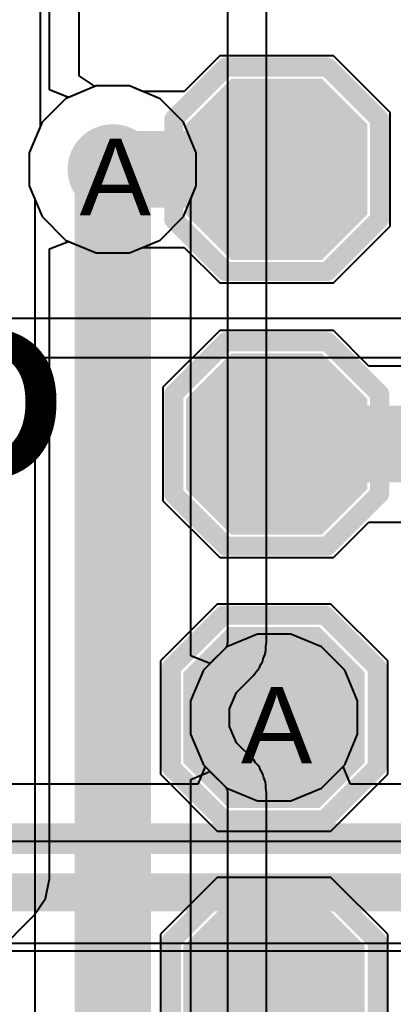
# Model space of a CAD drawing. Header units: inches. Extents: x 0 to 5271, y 0 to 5417.
# Drawn here: x 35.3 to 37.78, y 85.01 to 91.55 of the extents above; entities that cross this region are included whole.
import ezdxf

# ---------------------------------------------------------------- set-up
doc = ezdxf.new("R2010")
doc.units = ezdxf.units.IN
for name, color, linetype in [('Bottom Layer', 5, 'Continuous'), ('Drill Drawing', 1, 'Continuous'), ('L2_GND1', 16, 'Continuous'), ('L3_SIG1', 76, 'Continuous'), ('L4_PWR', 90, 'Continuous'), ('L5_GND2', 156, 'Continuous'), ('L6_SIG2', 130, 'Continuous'), ('L7_GND3', 216, 'Continuous'), ('Top Layer', 1, 'Continuous'), ('Top Overlay', 2, 'Continuous'), ('Top Paste', 8, 'Continuous'), ('Top Solder', 216, 'Continuous'), ('Via Holes', 16, 'Continuous')]:
    doc.layers.add(name, color=color, linetype=linetype)
doc.styles.add('Arial', font='', dxfattribs={"height": 0.2})
doc.styles.add('Arial_Bold', font='', dxfattribs={"height": 0.2})
doc.styles.get('Arial').set_extended_font_data('Arial')
doc.styles.get('Arial_Bold').set_extended_font_data('Arial', bold=True)

# ---------------------------------------------------------------- blocks, each defined once
blk = doc.blocks.new('T____________0_5___352')
at = {"layer": 'Top Layer'}
blk.add_hatch(color=1, dxfattribs=at).paths.add_polyline_path([(0.25, 0.5), (-0.25, 0.5), (-0.5, 0.25), (-0.5, -0.25), (-0.25, -0.5), (0.25, -0.5), (0.5, -0.25), (0.5, 0.25)])
at = {"layer": 'Top Paste'}
blk.add_hatch(color=8, dxfattribs=at).paths.add_polyline_path([(0.25, 0.5), (-0.25, 0.5), (-0.5, 0.25), (-0.5, -0.25), (-0.25, -0.5), (0.25, -0.5), (0.5, -0.25), (0.5, 0.25)])
at = {"layer": 'Top Solder'}
blk.add_hatch(color=216, dxfattribs=at).paths.add_polyline_path([(0.3008, 0.6016), (-0.3008, 0.6016), (-0.6016, 0.3008), (-0.6016, -0.3008), (-0.3008, -0.6016), (0.3008, -0.6016), (0.6016, -0.3008), (0.6016, 0.3008)])
at = {"layer": 'Top Overlay'}
for points in [[(-0.6818, 0.3331, 0.127, 0.127, 0), (-0.3355, 0.6795, 0.127, 0.127, 0)], [(-0.3355, 0.6795, 0.127, 0.127, 0), (0.3365, 0.6795, 0.127, 0.127, 0)], [(0.3365, 0.6795, 0.127, 0.127, 0), (0.6837, 0.3323, 0.127, 0.127, 0)], [(-0.6818, -0.3342, 0.127, 0.127, 0), (-0.6818, 0.3331, 0.127, 0.127, 0)], [(0.6837, -0.3298, 0.127, 0.127, 0), (0.6837, 0.3323, 0.127, 0.127, 0)], [(-0.6818, -0.3342, 0.127, 0.127, 0), (-0.3374, -0.6786, 0.127, 0.127, 0)], [(0.3349, -0.6786, 0.127, 0.127, 0), (0.6837, -0.3298, 0.127, 0.127, 0)], [(-0.3374, -0.6786, 0.127, 0.127, 0), (0.3349, -0.6786, 0.127, 0.127, 0)]]:
    blk.add_lwpolyline(points, format="xyseb", dxfattribs=at)
for points in [[(-0.3673, 0.6795, 0.0635, 0.0635, 1), (-0.3038, 0.6795, 0.0635, 0.0635, 1)], [(-0.3673, 0.6795, 0.0635, 0.0635, 1), (-0.3038, 0.6795, 0.0635, 0.0635, 1)], [(0.3047, 0.6795, 0.0635, 0.0635, 1), (0.3682, 0.6795, 0.0635, 0.0635, 1)], [(0.3047, 0.6795, 0.0635, 0.0635, 1), (0.3682, 0.6795, 0.0635, 0.0635, 1)], [(-0.7136, 0.3331, 0.0635, 0.0635, 1), (-0.6501, 0.3331, 0.0635, 0.0635, 1)], [(-0.7136, 0.3331, 0.0635, 0.0635, 1), (-0.6501, 0.3331, 0.0635, 0.0635, 1)], [(0.6519, 0.3323, 0.0635, 0.0635, 1), (0.7154, 0.3323, 0.0635, 0.0635, 1)], [(0.6519, 0.3323, 0.0635, 0.0635, 1), (0.7154, 0.3323, 0.0635, 0.0635, 1)], [(-0.7136, -0.3342, 0.0635, 0.0635, 1), (-0.6501, -0.3342, 0.0635, 0.0635, 1)], [(-0.7136, -0.3342, 0.0635, 0.0635, 1), (-0.6501, -0.3342, 0.0635, 0.0635, 1)], [(0.6519, -0.3298, 0.0635, 0.0635, 1), (0.7154, -0.3298, 0.0635, 0.0635, 1)], [(0.6519, -0.3298, 0.0635, 0.0635, 1), (0.7154, -0.3298, 0.0635, 0.0635, 1)], [(-0.3692, -0.6786, 0.0635, 0.0635, 1), (-0.3057, -0.6786, 0.0635, 0.0635, 1)], [(-0.3692, -0.6786, 0.0635, 0.0635, 1), (-0.3057, -0.6786, 0.0635, 0.0635, 1)], [(0.3031, -0.6786, 0.0635, 0.0635, 1), (0.3666, -0.6786, 0.0635, 0.0635, 1)], [(0.3031, -0.6786, 0.0635, 0.0635, 1), (0.3666, -0.6786, 0.0635, 0.0635, 1)]]:
    blk.add_lwpolyline(points, format="xyseb", close=True, dxfattribs=at)
blk = doc.blocks.new('T____________0_5___353')
at = {"layer": 'Top Layer'}
blk.add_hatch(color=1, dxfattribs=at).paths.add_polyline_path([(0.25, 0.5), (-0.25, 0.5), (-0.5, 0.25), (-0.5, -0.25), (-0.25, -0.5), (0.25, -0.5), (0.5, -0.25), (0.5, 0.25)])
at = {"layer": 'Top Paste'}
blk.add_hatch(color=8, dxfattribs=at).paths.add_polyline_path([(0.25, 0.5), (-0.25, 0.5), (-0.5, 0.25), (-0.5, -0.25), (-0.25, -0.5), (0.25, -0.5), (0.5, -0.25), (0.5, 0.25)])
at = {"layer": 'Top Solder'}
blk.add_hatch(color=216, dxfattribs=at).paths.add_polyline_path([(0.3008, 0.6016), (-0.3008, 0.6016), (-0.6016, 0.3008), (-0.6016, -0.3008), (-0.3008, -0.6016), (0.3008, -0.6016), (0.6016, -0.3008), (0.6016, 0.3008)])
at = {"layer": 'Top Overlay'}
for points in [[(-0.6818, 0.3332, 0.127, 0.127, 0), (-0.3355, 0.6795, 0.127, 0.127, 0)], [(-0.3355, 0.6795, 0.127, 0.127, 0), (0.3365, 0.6795, 0.127, 0.127, 0)], [(0.3365, 0.6795, 0.127, 0.127, 0), (0.6837, 0.3324, 0.127, 0.127, 0)], [(-0.6818, -0.3341, 0.127, 0.127, 0), (-0.6818, 0.3332, 0.127, 0.127, 0)], [(0.6837, -0.3298, 0.127, 0.127, 0), (0.6837, 0.3324, 0.127, 0.127, 0)], [(-0.6818, -0.3341, 0.127, 0.127, 0), (-0.3374, -0.6786, 0.127, 0.127, 0)], [(0.3349, -0.6786, 0.127, 0.127, 0), (0.6837, -0.3298, 0.127, 0.127, 0)], [(-0.3374, -0.6786, 0.127, 0.127, 0), (0.3349, -0.6786, 0.127, 0.127, 0)]]:
    blk.add_lwpolyline(points, format="xyseb", dxfattribs=at)
for points in [[(-0.3673, 0.6795, 0.0635, 0.0635, 1), (-0.3038, 0.6795, 0.0635, 0.0635, 1)], [(-0.3673, 0.6795, 0.0635, 0.0635, 1), (-0.3038, 0.6795, 0.0635, 0.0635, 1)], [(0.3047, 0.6795, 0.0635, 0.0635, 1), (0.3682, 0.6795, 0.0635, 0.0635, 1)], [(0.3047, 0.6795, 0.0635, 0.0635, 1), (0.3682, 0.6795, 0.0635, 0.0635, 1)], [(-0.7136, 0.3332, 0.0635, 0.0635, 1), (-0.6501, 0.3332, 0.0635, 0.0635, 1)], [(-0.7136, 0.3332, 0.0635, 0.0635, 1), (-0.6501, 0.3332, 0.0635, 0.0635, 1)], [(0.6519, 0.3324, 0.0635, 0.0635, 1), (0.7154, 0.3324, 0.0635, 0.0635, 1)], [(0.6519, 0.3324, 0.0635, 0.0635, 1), (0.7154, 0.3324, 0.0635, 0.0635, 1)], [(-0.7136, -0.3341, 0.0635, 0.0635, 1), (-0.6501, -0.3341, 0.0635, 0.0635, 1)], [(-0.7136, -0.3341, 0.0635, 0.0635, 1), (-0.6501, -0.3341, 0.0635, 0.0635, 1)], [(0.6519, -0.3298, 0.0635, 0.0635, 1), (0.7154, -0.3298, 0.0635, 0.0635, 1)], [(0.6519, -0.3298, 0.0635, 0.0635, 1), (0.7154, -0.3298, 0.0635, 0.0635, 1)], [(-0.3692, -0.6786, 0.0635, 0.0635, 1), (-0.3057, -0.6786, 0.0635, 0.0635, 1)], [(-0.3692, -0.6786, 0.0635, 0.0635, 1), (-0.3057, -0.6786, 0.0635, 0.0635, 1)], [(0.3031, -0.6786, 0.0635, 0.0635, 1), (0.3666, -0.6786, 0.0635, 0.0635, 1)], [(0.3031, -0.6786, 0.0635, 0.0635, 1), (0.3666, -0.6786, 0.0635, 0.0635, 1)]]:
    blk.add_lwpolyline(points, format="xyseb", close=True, dxfattribs=at)
blk = doc.blocks.new('T____________0_5___354')
at = {"layer": 'Top Layer'}
blk.add_hatch(color=1, dxfattribs=at).paths.add_polyline_path([(0.25, 0.5), (-0.25, 0.5), (-0.5, 0.25), (-0.5, -0.25), (-0.25, -0.5), (0.25, -0.5), (0.5, -0.25), (0.5, 0.25)])
at = {"layer": 'Top Paste'}
blk.add_hatch(color=8, dxfattribs=at).paths.add_polyline_path([(0.25, 0.5), (-0.25, 0.5), (-0.5, 0.25), (-0.5, -0.25), (-0.25, -0.5), (0.25, -0.5), (0.5, -0.25), (0.5, 0.25)])
at = {"layer": 'Top Solder'}
blk.add_hatch(color=216, dxfattribs=at).paths.add_polyline_path([(0.3008, 0.6016), (-0.3008, 0.6016), (-0.6016, 0.3008), (-0.6016, -0.3008), (-0.3008, -0.6016), (0.3008, -0.6016), (0.6016, -0.3008), (0.6016, 0.3008)])
at = {"layer": 'Top Overlay'}
for points in [[(-0.6818, 0.3332, 0.127, 0.127, 0), (-0.3355, 0.6795, 0.127, 0.127, 0)], [(-0.3355, 0.6795, 0.127, 0.127, 0), (0.3365, 0.6795, 0.127, 0.127, 0)], [(0.3365, 0.6795, 0.127, 0.127, 0), (0.6837, 0.3324, 0.127, 0.127, 0)], [(-0.6818, -0.3341, 0.127, 0.127, 0), (-0.6818, 0.3332, 0.127, 0.127, 0)], [(0.6837, -0.3299, 0.127, 0.127, 0), (0.6837, 0.3324, 0.127, 0.127, 0)], [(-0.6818, -0.3341, 0.127, 0.127, 0), (-0.3374, -0.6786, 0.127, 0.127, 0)], [(0.3349, -0.6786, 0.127, 0.127, 0), (0.6837, -0.3299, 0.127, 0.127, 0)], [(-0.3374, -0.6786, 0.127, 0.127, 0), (0.3349, -0.6786, 0.127, 0.127, 0)]]:
    blk.add_lwpolyline(points, format="xyseb", dxfattribs=at)
for points in [[(-0.3673, 0.6795, 0.0635, 0.0635, 1), (-0.3038, 0.6795, 0.0635, 0.0635, 1)], [(-0.3673, 0.6795, 0.0635, 0.0635, 1), (-0.3038, 0.6795, 0.0635, 0.0635, 1)], [(0.3047, 0.6795, 0.0635, 0.0635, 1), (0.3682, 0.6795, 0.0635, 0.0635, 1)], [(0.3047, 0.6795, 0.0635, 0.0635, 1), (0.3682, 0.6795, 0.0635, 0.0635, 1)], [(-0.7136, 0.3332, 0.0635, 0.0635, 1), (-0.6501, 0.3332, 0.0635, 0.0635, 1)], [(-0.7136, 0.3332, 0.0635, 0.0635, 1), (-0.6501, 0.3332, 0.0635, 0.0635, 1)], [(0.6519, 0.3324, 0.0635, 0.0635, 1), (0.7154, 0.3324, 0.0635, 0.0635, 1)], [(0.6519, 0.3324, 0.0635, 0.0635, 1), (0.7154, 0.3324, 0.0635, 0.0635, 1)], [(-0.7136, -0.3341, 0.0635, 0.0635, 1), (-0.6501, -0.3341, 0.0635, 0.0635, 1)], [(-0.7136, -0.3341, 0.0635, 0.0635, 1), (-0.6501, -0.3341, 0.0635, 0.0635, 1)], [(0.6519, -0.3299, 0.0635, 0.0635, 1), (0.7154, -0.3299, 0.0635, 0.0635, 1)], [(0.6519, -0.3299, 0.0635, 0.0635, 1), (0.7154, -0.3299, 0.0635, 0.0635, 1)], [(-0.3692, -0.6786, 0.0635, 0.0635, 1), (-0.3057, -0.6786, 0.0635, 0.0635, 1)], [(-0.3692, -0.6786, 0.0635, 0.0635, 1), (-0.3057, -0.6786, 0.0635, 0.0635, 1)], [(0.3031, -0.6786, 0.0635, 0.0635, 1), (0.3666, -0.6786, 0.0635, 0.0635, 1)], [(0.3031, -0.6786, 0.0635, 0.0635, 1), (0.3666, -0.6786, 0.0635, 0.0635, 1)]]:
    blk.add_lwpolyline(points, format="xyseb", close=True, dxfattribs=at)
blk = doc.blocks.new('T____________0_5___355')
at = {"layer": 'Top Layer'}
blk.add_hatch(color=1, dxfattribs=at).paths.add_polyline_path([(0.25, 0.5), (-0.25, 0.5), (-0.5, 0.25), (-0.5, -0.25), (-0.25, -0.5), (0.25, -0.5), (0.5, -0.25), (0.5, 0.25)])
at = {"layer": 'Top Paste'}
blk.add_hatch(color=8, dxfattribs=at).paths.add_polyline_path([(0.25, 0.5), (-0.25, 0.5), (-0.5, 0.25), (-0.5, -0.25), (-0.25, -0.5), (0.25, -0.5), (0.5, -0.25), (0.5, 0.25)])
at = {"layer": 'Top Solder'}
blk.add_hatch(color=216, dxfattribs=at).paths.add_polyline_path([(0.3008, 0.6016), (-0.3008, 0.6016), (-0.6016, 0.3008), (-0.6016, -0.3008), (-0.3008, -0.6016), (0.3008, -0.6016), (0.6016, -0.3008), (0.6016, 0.3008)])
at = {"layer": 'Top Overlay'}
for points in [[(-0.6818, 0.3332, 0.127, 0.127, 0), (-0.3355, 0.6795, 0.127, 0.127, 0)], [(-0.3355, 0.6795, 0.127, 0.127, 0), (0.3365, 0.6795, 0.127, 0.127, 0)], [(0.3365, 0.6795, 0.127, 0.127, 0), (0.6837, 0.3324, 0.127, 0.127, 0)], [(-0.6818, -0.3341, 0.127, 0.127, 0), (-0.6818, 0.3332, 0.127, 0.127, 0)], [(0.6837, -0.3298, 0.127, 0.127, 0), (0.6837, 0.3324, 0.127, 0.127, 0)], [(-0.6818, -0.3341, 0.127, 0.127, 0), (-0.3374, -0.6786, 0.127, 0.127, 0)], [(0.3349, -0.6786, 0.127, 0.127, 0), (0.6837, -0.3298, 0.127, 0.127, 0)], [(-0.3374, -0.6786, 0.127, 0.127, 0), (0.3349, -0.6786, 0.127, 0.127, 0)]]:
    blk.add_lwpolyline(points, format="xyseb", dxfattribs=at)
for points in [[(-0.3673, 0.6795, 0.0635, 0.0635, 1), (-0.3038, 0.6795, 0.0635, 0.0635, 1)], [(-0.3673, 0.6795, 0.0635, 0.0635, 1), (-0.3038, 0.6795, 0.0635, 0.0635, 1)], [(0.3047, 0.6795, 0.0635, 0.0635, 1), (0.3682, 0.6795, 0.0635, 0.0635, 1)], [(0.3047, 0.6795, 0.0635, 0.0635, 1), (0.3682, 0.6795, 0.0635, 0.0635, 1)], [(-0.7136, 0.3332, 0.0635, 0.0635, 1), (-0.6501, 0.3332, 0.0635, 0.0635, 1)], [(-0.7136, 0.3332, 0.0635, 0.0635, 1), (-0.6501, 0.3332, 0.0635, 0.0635, 1)], [(0.6519, 0.3324, 0.0635, 0.0635, 1), (0.7154, 0.3324, 0.0635, 0.0635, 1)], [(0.6519, 0.3324, 0.0635, 0.0635, 1), (0.7154, 0.3324, 0.0635, 0.0635, 1)], [(-0.7136, -0.3341, 0.0635, 0.0635, 1), (-0.6501, -0.3341, 0.0635, 0.0635, 1)], [(-0.7136, -0.3341, 0.0635, 0.0635, 1), (-0.6501, -0.3341, 0.0635, 0.0635, 1)], [(0.6519, -0.3298, 0.0635, 0.0635, 1), (0.7154, -0.3298, 0.0635, 0.0635, 1)], [(0.6519, -0.3298, 0.0635, 0.0635, 1), (0.7154, -0.3298, 0.0635, 0.0635, 1)], [(-0.3692, -0.6786, 0.0635, 0.0635, 1), (-0.3057, -0.6786, 0.0635, 0.0635, 1)], [(-0.3692, -0.6786, 0.0635, 0.0635, 1), (-0.3057, -0.6786, 0.0635, 0.0635, 1)], [(0.3031, -0.6786, 0.0635, 0.0635, 1), (0.3666, -0.6786, 0.0635, 0.0635, 1)], [(0.3031, -0.6786, 0.0635, 0.0635, 1), (0.3666, -0.6786, 0.0635, 0.0635, 1)]]:
    blk.add_lwpolyline(points, format="xyseb", close=True, dxfattribs=at)

msp = doc.modelspace()

# ---------------------------------------------------------------- hatches: boundary and pattern name
at = {"layer": 'Bottom Layer'}
h = msp.add_hatch(color=5, dxfattribs=at)
edge = h.paths.add_edge_path()
edge.add_arc((35.9156, 90.551), 0.3, 0, 360)
h = msp.add_hatch(color=5, dxfattribs=at)
edge = h.paths.add_edge_path()
edge.add_arc((36.9863, 86.911), 0.3, 0, 360)
at = {"layer": 'L2_GND1'}
h = msp.add_hatch(color=16, dxfattribs=at)
edge = h.paths.add_edge_path()
edge.add_arc((35.9156, 90.551), 0.3, 0, 360)
h = msp.add_hatch(color=16, dxfattribs=at)
edge = h.paths.add_edge_path()
edge.add_arc((36.9863, 86.911), 0.3, 0, 360)
at = {"layer": 'L3_SIG1'}
h = msp.add_hatch(color=76, dxfattribs=at)
edge = h.paths.add_edge_path()
edge.add_arc((35.9156, 90.551), 0.3, 0, 360)
h = msp.add_hatch(color=76, dxfattribs=at)
edge = h.paths.add_edge_path()
edge.add_arc((36.9863, 86.911), 0.3, 0, 360)
at = {"layer": 'L4_PWR'}
h = msp.add_hatch(color=90, dxfattribs=at)
edge = h.paths.add_edge_path()
edge.add_arc((35.9156, 90.551), 0.3, 0, 360)
h = msp.add_hatch(color=90, dxfattribs=at)
edge = h.paths.add_edge_path()
edge.add_arc((36.9863, 86.911), 0.3, 0, 360)
at = {"layer": 'L5_GND2'}
h = msp.add_hatch(color=156, dxfattribs=at)
edge = h.paths.add_edge_path()
edge.add_arc((35.9156, 90.551), 0.3, 0, 360)
h = msp.add_hatch(color=156, dxfattribs=at)
edge = h.paths.add_edge_path()
edge.add_arc((36.9863, 86.911), 0.3, 0, 360)
at = {"layer": 'L6_SIG2'}
h = msp.add_hatch(color=130, dxfattribs=at)
edge = h.paths.add_edge_path()
edge.add_arc((35.9156, 90.551), 0.3, 0, 360)
h = msp.add_hatch(color=130, dxfattribs=at)
edge = h.paths.add_edge_path()
edge.add_arc((36.9863, 86.911), 0.3, 0, 360)
at = {"layer": 'L7_GND3'}
h = msp.add_hatch(color=216, dxfattribs=at)
edge = h.paths.add_edge_path()
edge.add_arc((35.9156, 90.551), 0.3, 0, 360)
h = msp.add_hatch(color=216, dxfattribs=at)
edge = h.paths.add_edge_path()
edge.add_arc((36.9863, 86.911), 0.3, 0, 360)
at = {"layer": 'Top Layer'}
h = msp.add_hatch(color=1, dxfattribs=at)
edge = h.paths.add_edge_path()
edge.add_arc((35.9156, 90.551), 0.3, 0, 360)
h = msp.add_hatch(color=1, dxfattribs=at)
edge = h.paths.add_edge_path()
edge.add_arc((36.9863, 86.911), 0.3, 0, 360)
at = {"layer": 'Via Holes'}
h = msp.add_hatch(color=7, dxfattribs=at)
edge = h.paths.add_edge_path()
edge.add_arc((35.9156, 90.551), 0.15, 0, 360)
h = msp.add_hatch(color=7, dxfattribs=at)
edge = h.paths.add_edge_path()
edge.add_arc((36.9863, 86.911), 0.15, 0, 360)

# ---------------------------------------------------------------- linework, layer by layer
at = {"layer": 'Bottom Layer'}
for p, q in [((35.8054, 91.105), (35.6018, 91.0207)), ((36.0258, 91.105), (35.8054, 91.105)), ((36.2294, 91.0207), (36.0258, 91.105)), ((35.6018, 91.0207), (35.4459, 90.8648)), ((36.3853, 90.8648), (36.2294, 91.0207)), ((35.4459, 90.8648), (35.3616, 90.6612)), ((36.4696, 90.6612), (36.3853, 90.8648)), ((35.3616, 90.6612), (35.3616, 90.4408)), ((36.4696, 90.4408), (36.4696, 90.6612)), ((35.3616, 90.4408), (35.4459, 90.2372)), ((36.3853, 90.2372), (36.4696, 90.4408)), ((35.4459, 90.2372), (35.6018, 90.0813)), ((36.2294, 90.0813), (36.3853, 90.2372)), ((35.6018, 90.0813), (35.8054, 89.997)), ((36.0258, 89.997), (36.2294, 90.0813)), ((35.8054, 89.997), (36.0258, 89.997)), ((36.8761, 87.465), (36.6724, 87.3807)), ((37.0965, 87.465), (36.8761, 87.465)), ((37.3001, 87.3807), (37.0965, 87.465)), ((36.6724, 87.3807), (36.5166, 87.2248)), ((37.4559, 87.2248), (37.3001, 87.3807)), ((36.5166, 87.2248), (36.4323, 87.0212)), ((37.5403, 87.0212), (37.4559, 87.2248)), ((36.4323, 87.0212), (36.4323, 86.8008)), ((37.5403, 86.8008), (37.5403, 87.0212)), ((36.4323, 86.8008), (36.5166, 86.5972)), ((37.4559, 86.5972), (37.5403, 86.8008)), ((36.5279, 86.5859), (36.4793, 86.4686)), ((36.5166, 86.5972), (36.5279, 86.5859)), ((37.4446, 86.5859), (37.4559, 86.5972)), ((37.4932, 86.4686), (37.4446, 86.5859)), ((36.4793, 86.4686), (33.5403, 86.4686)), ((39.629, 86.4686), (37.4932, 86.4686)), ((32.045, 85.4132), (39.342, 85.4132))]:
    msp.add_line(p, q, dxfattribs=at)
for points in [[(32.1818, 86.106, 0.2032, 0.2032, 0), (39.629, 86.106, 0.2032, 0.2032, 0)], [(32.045, 85.7758, 0.2032, 0.2032, 0), (39.4922, 85.7758, 0.2032, 0.2032, 0)]]:
    msp.add_lwpolyline(points, format="xyseb", dxfattribs=at)
at = {"layer": 'L2_GND1'}
for p, q in [((35.8054, 91.105), (35.6018, 91.0207)), ((36.0258, 91.105), (35.8054, 91.105)), ((36.2294, 91.0207), (36.0258, 91.105)), ((35.6018, 91.0207), (35.4459, 90.8648)), ((36.3853, 90.8648), (36.2294, 91.0207)), ((35.4459, 90.8648), (35.3616, 90.6612)), ((36.4696, 90.6612), (36.3853, 90.8648)), ((35.3616, 90.6612), (35.3616, 90.4408)), ((36.4696, 90.4408), (36.4696, 90.6612)), ((35.3616, 90.4408), (35.4459, 90.2372)), ((36.3853, 90.2372), (36.4696, 90.4408)), ((35.4459, 90.2372), (35.6018, 90.0813)), ((36.2294, 90.0813), (36.3853, 90.2372)), ((35.6018, 90.0813), (35.8054, 89.997)), ((36.0258, 89.997), (36.2294, 90.0813)), ((35.8054, 89.997), (36.0258, 89.997)), ((44.5172, 89.5604), (23.5297, 89.5604)), ((23.5297, 89.3014), (41.0267, 89.3014)), ((36.8761, 87.465), (36.6724, 87.3807)), ((37.0965, 87.465), (36.8761, 87.465)), ((37.3001, 87.3807), (37.0965, 87.465)), ((36.6724, 87.3807), (36.5166, 87.2248)), ((37.4559, 87.2248), (37.3001, 87.3807)), ((36.5166, 87.2248), (36.4323, 87.0212)), ((37.5403, 87.0212), (37.4559, 87.2248)), ((36.4323, 87.0212), (36.4323, 86.8008)), ((37.5403, 86.8008), (37.5403, 87.0212)), ((36.4323, 86.8008), (36.5166, 86.5972)), ((37.4559, 86.5972), (37.5403, 86.8008)), ((36.5166, 86.5972), (36.6724, 86.4414)), ((37.3001, 86.4414), (37.4559, 86.5972)), ((36.6724, 86.4414), (36.8761, 86.357)), ((37.0965, 86.357), (37.3001, 86.4414)), ((36.8761, 86.357), (37.0965, 86.357))]:
    msp.add_line(p, q, dxfattribs=at)
at = {"layer": 'L3_SIG1'}
for p, q in [((35.433, 95.2245), (35.433, 90.8336)), ((35.692, 91.1723), (35.692, 93.6675)), ((35.7976, 91.1018), (35.692, 91.1723)), ((35.8054, 91.105), (35.7976, 91.1018)), ((36.0258, 91.105), (35.8054, 91.105)), ((36.2294, 91.0207), (36.0258, 91.105)), ((36.3853, 90.8648), (36.2294, 91.0207)), ((35.433, 90.8336), (35.3616, 90.6612)), ((36.4696, 90.6612), (36.3853, 90.8648)), ((35.3616, 90.6612), (35.3616, 90.4408)), ((36.4696, 90.4408), (36.4696, 90.6612)), ((35.3616, 90.4408), (35.3976, 90.3538)), ((36.4336, 90.3538), (36.4696, 90.4408)), ((35.3976, 90.3538), (35.3976, 83.8134)), ((36.4336, 87.3214), (36.4336, 90.3538)), ((36.8761, 87.465), (36.6724, 87.3807)), ((37.0965, 87.465), (36.8761, 87.465)), ((37.3001, 87.3807), (37.0965, 87.465)), ((36.6724, 87.3807), (36.5606, 87.2688)), ((37.4559, 87.2248), (37.3001, 87.3807)), ((36.5606, 87.2688), (36.4336, 87.3214)), ((37.5403, 87.0212), (37.4559, 87.2248)), ((37.5403, 86.8008), (37.5403, 87.0212)), ((37.4559, 86.5972), (37.5403, 86.8008)), ((37.3001, 86.4414), (37.4559, 86.5972)), ((36.4336, 86.5006), (36.5606, 86.5533)), ((36.5606, 86.5533), (36.6724, 86.4414)), ((36.4336, 82.6147), (36.4336, 86.5006)), ((36.6724, 86.4414), (36.8761, 86.357)), ((37.0965, 86.357), (37.3001, 86.4414)), ((36.8761, 86.357), (37.0965, 86.357))]:
    msp.add_line(p, q, dxfattribs=at)
msp.add_lwpolyline([(35.9156, 82.4001, 0.508, 0.508, 0), (35.9156, 90.551, 0.508, 0.508, 0)], format="xyseb", dxfattribs=at)
msp.add_lwpolyline([(35.7886, 90.551, 0.254, 0.254, 1), (36.0426, 90.551, 0.254, 0.254, 1)], format="xyseb", close=True, dxfattribs=at)
at = {"layer": 'L4_PWR'}
for p, q in [((36.6776, 94.5622), (36.6776, 87.4083)), ((36.9366, 87.4083), (36.9366, 94.5622)), ((35.8054, 91.105), (35.6018, 91.0207)), ((36.0258, 91.105), (35.8054, 91.105)), ((36.2294, 91.0207), (36.0258, 91.105)), ((35.6018, 91.0207), (35.4459, 90.8648)), ((36.3853, 90.8648), (36.2294, 91.0207)), ((35.4459, 90.8648), (35.3616, 90.6612)), ((36.4696, 90.6612), (36.3853, 90.8648)), ((35.3616, 90.6612), (35.3616, 90.4408)), ((36.4696, 90.4408), (36.4696, 90.6612)), ((35.3616, 90.4408), (35.4459, 90.2372)), ((36.3853, 90.2372), (36.4696, 90.4408)), ((35.4459, 90.2372), (35.6018, 90.0813)), ((36.2294, 90.0813), (36.3853, 90.2372)), ((35.6018, 90.0813), (35.8054, 89.997)), ((36.0258, 89.997), (36.2294, 90.0813)), ((35.8054, 89.997), (36.0258, 89.997)), ((36.6657, 87.3739), (36.5166, 87.2248)), ((36.6702, 87.3807), (36.6657, 87.3739)), ((36.6729, 87.3848), (36.6702, 87.3807)), ((36.6702, 87.3807), (36.6702, 87.3807)), ((36.6702, 87.3807), (36.6702, 87.3807)), ((36.6776, 87.4083), (36.6729, 87.3848)), ((36.9269, 87.3342), (36.9316, 87.3578)), ((36.9316, 87.3833), (36.9366, 87.4083)), ((36.9316, 87.3578), (36.9316, 87.3833)), ((36.9107, 87.2845), (36.9142, 87.3036)), ((36.9142, 87.3036), (36.916, 87.308)), ((36.916, 87.308), (36.9169, 87.3092)), ((36.9169, 87.3092), (36.9172, 87.3107)), ((36.9172, 87.3107), (36.9269, 87.3342)), ((36.9269, 87.3342), (36.9269, 87.3342)), ((36.9269, 87.3342), (36.9269, 87.3342)), ((36.5166, 87.2248), (36.4323, 87.0212)), ((36.8644, 87.2134), (36.881, 87.23)), ((36.881, 87.23), (36.8855, 87.2368)), ((36.8855, 87.2368), (36.8882, 87.2409)), ((36.8882, 87.2409), (36.898, 87.2644)), ((36.8882, 87.2409), (36.8882, 87.2409)), ((36.8882, 87.2409), (36.8882, 87.2409)), ((36.898, 87.2644), (36.9095, 87.2816)), ((36.9095, 87.2816), (36.9098, 87.2832)), ((36.9098, 87.2832), (36.9107, 87.2845)), ((36.9107, 87.2845), (36.9107, 87.2845)), ((36.7361, 87.0781), (36.8488, 87.1908)), ((36.8488, 87.1908), (36.8533, 87.1976)), ((36.8533, 87.1976), (36.8542, 87.1989)), ((36.8533, 87.1976), (36.8533, 87.1976)), ((36.8542, 87.1989), (36.8556, 87.1998)), ((36.8556, 87.1998), (36.8644, 87.2134)), ((36.6912, 86.9697), (36.7361, 87.0781)), ((36.4323, 87.0212), (36.4323, 86.8008)), ((36.6912, 86.8523), (36.6912, 86.9697)), ((36.7361, 86.7439), (36.6912, 86.8523)), ((36.4323, 86.8008), (36.5166, 86.5972)), ((36.8488, 86.6313), (36.7361, 86.7439)), ((36.5166, 86.5972), (36.6657, 86.4482)), ((36.8629, 86.6101), (36.8488, 86.6313)), ((36.881, 86.592), (36.8629, 86.6101)), ((36.8882, 86.5812), (36.881, 86.592)), ((36.8883, 86.5811), (36.8882, 86.5812)), ((36.8882, 86.5812), (36.8882, 86.5812)), ((36.898, 86.5576), (36.8883, 86.5811)), ((36.9049, 86.5473), (36.898, 86.5576)), ((36.9059, 86.5421), (36.9049, 86.5473)), ((36.9132, 86.5312), (36.9059, 86.5421)), ((36.9135, 86.5296), (36.9132, 86.5312)), ((36.9144, 86.5283), (36.9135, 86.5296)), ((36.9179, 86.5096), (36.9144, 86.5283)), ((36.9269, 86.4878), (36.9179, 86.5096)), ((36.6657, 86.4482), (36.6729, 86.4373)), ((36.928, 86.4826), (36.9269, 86.4878)), ((36.9316, 86.4643), (36.928, 86.4826)), ((36.9316, 86.4388), (36.9316, 86.4643)), ((36.9366, 86.4137), (36.9316, 86.4388)), ((36.6729, 86.4373), (36.6739, 86.4321)), ((36.6739, 86.4321), (36.674, 86.4321)), ((36.674, 86.4321), (36.674, 86.4321)), ((36.674, 86.4321), (36.6776, 86.4137)), ((36.6776, 86.4137), (36.6776, 78.6639)), ((36.9366, 78.6639), (36.9366, 86.4137))]:
    msp.add_line(p, q, dxfattribs=at)
at = {"layer": 'L5_GND2'}
for p, q in [((35.8054, 91.105), (35.6018, 91.0207)), ((36.0258, 91.105), (35.8054, 91.105)), ((36.2294, 91.0207), (36.0258, 91.105)), ((35.6018, 91.0207), (35.4459, 90.8648)), ((36.3853, 90.8648), (36.2294, 91.0207)), ((35.4459, 90.8648), (35.3616, 90.6612)), ((36.4696, 90.6612), (36.3853, 90.8648)), ((35.3616, 90.6612), (35.3616, 90.4408)), ((36.4696, 90.4408), (36.4696, 90.6612)), ((35.3616, 90.4408), (35.4459, 90.2372)), ((36.3853, 90.2372), (36.4696, 90.4408)), ((35.4459, 90.2372), (35.6018, 90.0813)), ((36.2294, 90.0813), (36.3853, 90.2372)), ((35.6018, 90.0813), (35.8054, 89.997)), ((36.0258, 89.997), (36.2294, 90.0813)), ((35.8054, 89.997), (36.0258, 89.997)), ((36.8761, 87.465), (36.6724, 87.3807)), ((37.0965, 87.465), (36.8761, 87.465)), ((37.3001, 87.3807), (37.0965, 87.465)), ((36.6724, 87.3807), (36.5166, 87.2248)), ((37.4559, 87.2248), (37.3001, 87.3807)), ((36.5166, 87.2248), (36.4323, 87.0212)), ((37.5403, 87.0212), (37.4559, 87.2248)), ((36.4323, 87.0212), (36.4323, 86.8008)), ((37.5403, 86.8008), (37.5403, 87.0212)), ((36.4323, 86.8008), (36.5166, 86.5972)), ((37.4559, 86.5972), (37.5403, 86.8008)), ((36.5166, 86.5972), (36.6724, 86.4414)), ((37.3001, 86.4414), (37.4559, 86.5972)), ((36.6724, 86.4414), (36.8761, 86.357)), ((37.0965, 86.357), (37.3001, 86.4414)), ((36.8761, 86.357), (37.0965, 86.357))]:
    msp.add_line(p, q, dxfattribs=at)
at = {"layer": 'L6_SIG2'}
for p, q in [((35.8054, 91.105), (35.6018, 91.0207)), ((36.0258, 91.105), (35.8054, 91.105)), ((36.2294, 91.0207), (36.0258, 91.105)), ((35.6018, 91.0207), (35.4459, 90.8648)), ((36.3853, 90.8648), (36.2294, 91.0207)), ((35.4459, 90.8648), (35.3616, 90.6612)), ((36.4696, 90.6612), (36.3853, 90.8648)), ((35.3616, 90.6612), (35.3616, 90.4408)), ((36.4696, 90.4408), (36.4696, 90.6612)), ((35.3616, 90.4408), (35.4459, 90.2372)), ((36.3853, 90.2372), (36.4696, 90.4408)), ((35.4459, 90.2372), (35.6018, 90.0813)), ((36.2294, 90.0813), (36.3853, 90.2372)), ((35.6018, 90.0813), (35.8054, 89.997)), ((36.0258, 89.997), (36.2294, 90.0813)), ((35.8054, 89.997), (36.0258, 89.997)), ((36.8761, 87.465), (36.6724, 87.3807)), ((37.0965, 87.465), (36.8761, 87.465)), ((37.3001, 87.3807), (37.0965, 87.465)), ((36.6724, 87.3807), (36.5166, 87.2248)), ((37.4559, 87.2248), (37.3001, 87.3807)), ((36.5166, 87.2248), (36.4323, 87.0212)), ((37.5403, 87.0212), (37.4559, 87.2248)), ((36.4323, 87.0212), (36.4323, 86.8008)), ((37.5403, 86.8008), (37.5403, 87.0212)), ((36.4323, 86.8008), (36.5166, 86.5972)), ((37.4559, 86.5972), (37.5403, 86.8008)), ((36.5166, 86.5972), (36.6724, 86.4414)), ((37.3001, 86.4414), (37.4559, 86.5972)), ((36.6724, 86.4414), (36.8761, 86.357)), ((37.0965, 86.357), (37.3001, 86.4414)), ((36.8761, 86.357), (37.0965, 86.357)), ((48.4604, 86.0876), (12.0583, 86.0876)), ((27.532, 85.3624), (48.3102, 85.3624))]:
    msp.add_line(p, q, dxfattribs=at)
msp.add_lwpolyline([(11.9081, 85.725, 0.2032, 0.2032, 0), (48.4604, 85.725, 0.2032, 0.2032, 0)], format="xyseb", dxfattribs=at)
at = {"layer": 'L7_GND3'}
for p, q in [((35.8054, 91.105), (35.6018, 91.0207)), ((36.0258, 91.105), (35.8054, 91.105)), ((36.2294, 91.0207), (36.0258, 91.105)), ((35.6018, 91.0207), (35.4459, 90.8648)), ((36.3853, 90.8648), (36.2294, 91.0207)), ((35.4459, 90.8648), (35.3616, 90.6612)), ((36.4696, 90.6612), (36.3853, 90.8648)), ((35.3616, 90.6612), (35.3616, 90.4408)), ((36.4696, 90.4408), (36.4696, 90.6612)), ((35.3616, 90.4408), (35.4459, 90.2372)), ((36.3853, 90.2372), (36.4696, 90.4408)), ((35.4459, 90.2372), (35.6018, 90.0813)), ((36.2294, 90.0813), (36.3853, 90.2372)), ((35.6018, 90.0813), (35.8054, 89.997)), ((36.0258, 89.997), (36.2294, 90.0813)), ((35.8054, 89.997), (36.0258, 89.997)), ((36.8761, 87.465), (36.6724, 87.3807)), ((37.0965, 87.465), (36.8761, 87.465)), ((37.3001, 87.3807), (37.0965, 87.465)), ((36.6724, 87.3807), (36.5166, 87.2248)), ((37.4559, 87.2248), (37.3001, 87.3807)), ((36.5166, 87.2248), (36.4323, 87.0212)), ((37.5403, 87.0212), (37.4559, 87.2248)), ((36.4323, 87.0212), (36.4323, 86.8008)), ((37.5403, 86.8008), (37.5403, 87.0212)), ((36.4323, 86.8008), (36.5166, 86.5972)), ((37.4559, 86.5972), (37.5403, 86.8008)), ((36.5166, 86.5972), (36.6724, 86.4414)), ((37.3001, 86.4414), (37.4559, 86.5972)), ((36.6724, 86.4414), (36.8761, 86.357)), ((37.0965, 86.357), (37.3001, 86.4414)), ((36.8761, 86.357), (37.0965, 86.357))]:
    msp.add_line(p, q, dxfattribs=at)
at = {"layer": 'Top Layer'}
for p, q in [((35.4945, 91.0793), (35.4945, 93.8444)), ((36.6257, 91.3052), (36.3896, 91.0692)), ((37.3797, 91.3052), (36.6257, 91.3052)), ((37.7567, 90.9282), (37.3797, 91.3052)), ((35.8054, 91.105), (35.6215, 91.0288)), ((36.0258, 91.105), (35.8054, 91.105)), ((36.1123, 91.0692), (36.0258, 91.105)), ((35.6215, 91.0288), (35.4945, 91.0793)), ((36.3896, 91.0692), (36.1123, 91.0692)), ((37.7567, 90.1742), (37.7567, 90.9282)), ((37.3797, 89.7972), (37.7567, 90.1742)), ((35.4945, 90.0227), (35.6215, 90.0732)), ((35.6215, 90.0732), (35.8054, 89.997)), ((35.4945, 85.8393), (35.4945, 90.0227)), ((35.8054, 89.997), (36.0258, 89.997)), ((36.0258, 89.997), (36.1133, 90.0333)), ((36.1133, 90.0333), (36.3896, 90.0333)), ((36.3896, 90.0333), (36.6257, 89.7972)), ((36.6257, 89.7972), (37.3797, 89.7972)), ((36.6257, 89.4813), (36.2487, 89.1043)), ((37.3797, 89.4813), (36.6257, 89.4813)), ((37.6157, 89.2452), (37.3797, 89.4813)), ((41.2048, 89.2452), (37.6157, 89.2452)), ((36.2487, 89.1043), (36.2487, 88.3503)), ((36.2487, 88.3503), (36.6257, 87.9733)), ((37.3797, 87.9733), (37.6157, 88.2093)), ((37.6157, 88.2093), (41.2048, 88.2093)), ((36.6257, 87.9733), (37.3797, 87.9733)), ((36.6093, 87.665), (36.2323, 87.288)), ((37.3633, 87.665), (36.6093, 87.665)), ((37.7403, 87.288), (37.3633, 87.665)), ((36.2323, 87.288), (36.2323, 86.534)), ((37.7403, 86.534), (37.7403, 87.288)), ((36.2323, 86.534), (36.6093, 86.157)), ((37.3633, 86.157), (37.7403, 86.534)), ((36.6093, 86.157), (37.3633, 86.157)), ((35.4686, 85.7089), (35.4945, 85.8393)), ((36.6093, 85.8488), (36.2323, 85.4718)), ((37.3633, 85.8488), (36.6093, 85.8488)), ((37.7403, 85.4718), (37.3633, 85.8488)), ((35.3947, 85.5983), (35.4686, 85.7089)), ((34.4001, 84.6037), (35.3947, 85.5983)), ((35.3947, 85.5983), (35.3947, 85.5983)), ((36.2323, 85.4718), (36.2323, 84.7178)), ((37.7403, 84.7178), (37.7403, 85.4718))]:
    msp.add_line(p, q, dxfattribs=at)
for points in [[(35.9156, 90.551, 0.508, 0.508, 0), (35.9158, 90.5512, 0.508, 0.508, 0)], [(35.9158, 90.5512, 0.508, 0.508, 0), (37.0027, 90.5512, 0.508, 0.508, 0)], [(37.0027, 88.7273, 0.508, 0.508, 0), (41.402, 88.7273, 0.508, 0.508, 0)], [(36.9863, 86.911, 0.2032, 0.2032, 0), (36.9863, 86.911, 0.2032, 0.2032, 0)], [(36.9592, 81.9, 0.254, 0.254, 0), (36.9592, 85.0948, 0.254, 0.254, 0)]]:
    msp.add_lwpolyline(points, format="xyseb", dxfattribs=at)
for points in [[(35.7886, 90.551, 0.254, 0.254, 1), (36.0426, 90.551, 0.254, 0.254, 1)], [(35.7888, 90.5512, 0.254, 0.254, 1), (36.0428, 90.5512, 0.254, 0.254, 1)], [(35.7888, 90.5512, 0.254, 0.254, 1), (36.0428, 90.5512, 0.254, 0.254, 1)], [(36.8757, 90.5512, 0.254, 0.254, 1), (37.1297, 90.5512, 0.254, 0.254, 1)], [(36.8757, 88.7273, 0.254, 0.254, 1), (37.1297, 88.7273, 0.254, 0.254, 1)], [(36.9355, 86.911, 0.1016, 0.1016, 1), (37.0371, 86.911, 0.1016, 0.1016, 1)], [(36.9355, 86.911, 0.1016, 0.1016, 1), (37.0371, 86.911, 0.1016, 0.1016, 1)], [(36.8957, 85.0948, 0.127, 0.127, 1), (37.0227, 85.0948, 0.127, 0.127, 1)]]:
    msp.add_lwpolyline(points, format="xyseb", close=True, dxfattribs=at)

# ---------------------------------------------------------------- block references
for name, p in [('T____________0_5___355', (37.0027, 90.5512)), ('T____________0_5___352', (37.0027, 88.7273)), ('T____________0_5___353', (36.9863, 86.911)), ('T____________0_5___354', (36.9863, 85.0948))]:
    msp.add_blockref(name, p)

# ---------------------------------------------------------------- texts
at = {"layer": 'Drill Drawing', "style": 'Arial'}
for p in [(35.6955, 90.2463), (36.7662, 86.6063)]:
    msp.add_text('A', height=0.508, dxfattribs=at).set_placement(p)
at = {"layer": 'Top Overlay', "style": 'Arial_Bold'}
msp.add_text('GND', height=1.016, dxfattribs=at).set_placement((32.448, 88.4895))

doc.saveas('drawing.dxf')
